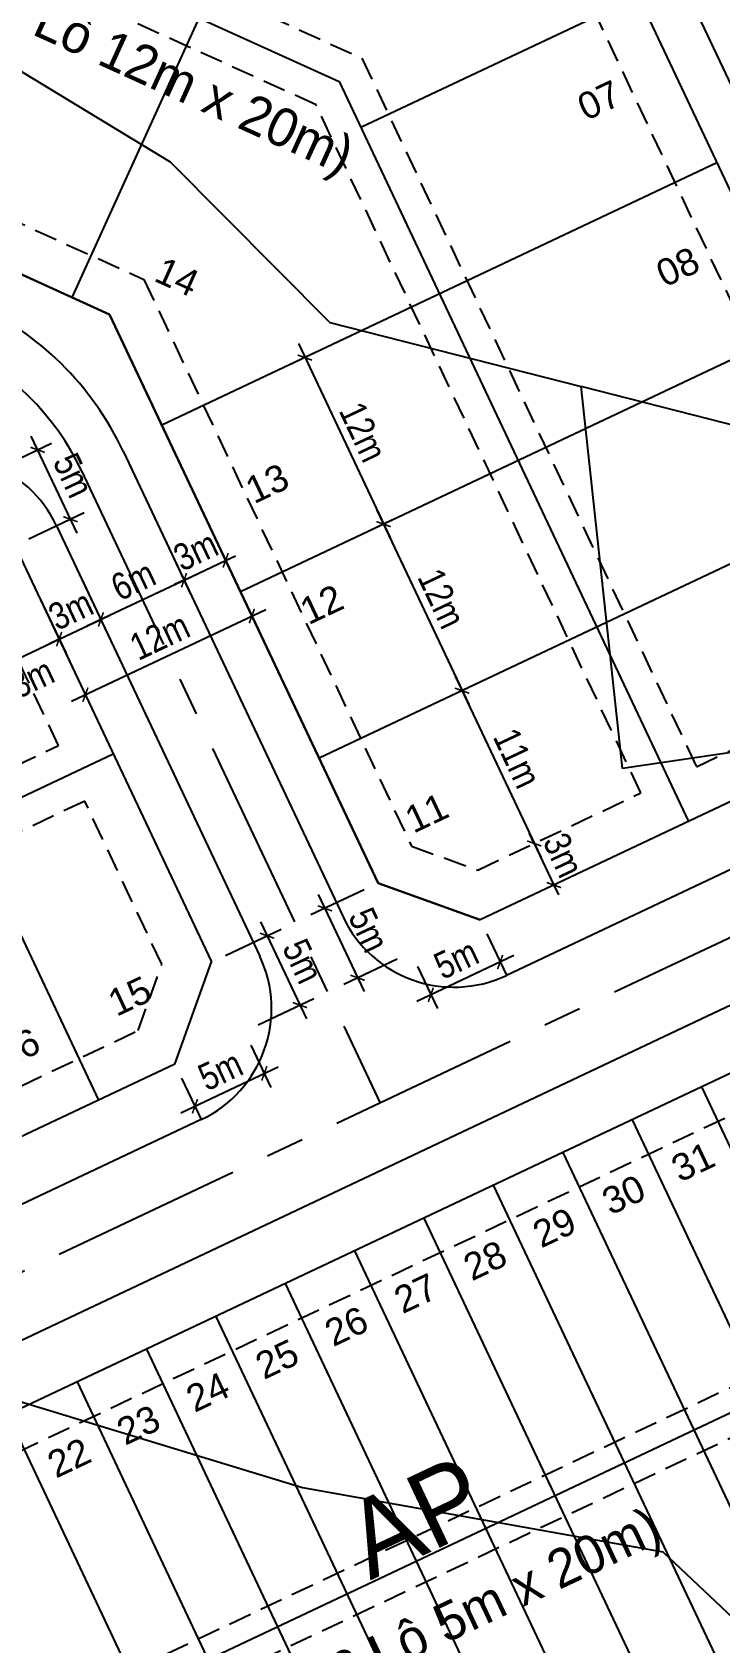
# Model space of a CAD drawing. Extents: x 597165 to 598689, y 1181586 to 1183364.
# Drawn here: x 597478.6 to 597523.4, y 1182711.4 to 1182816.4 of the extents above; entities that cross this region are included whole.
import ezdxf
from ezdxf.enums import TextEntityAlignment as Align

# ---------------------------------------------------------------- set-up
doc = ezdxf.new("R2010")
doc.units = 0
doc.header["$MEASUREMENT"] = 0
doc.linetypes.add('CENTER', pattern=[2, 1.25, -0.25, 0.25, -0.25])
doc.linetypes.add('DASHED', pattern=[0.75, 0.5, -0.25])
doc.layers.get('0').update_dxf_attribs({"linetype": 'CONTINUOUS'})
doc.layers.get('DEFPOINTS').update_dxf_attribs({"color": 8, "linetype": 'CONTINUOUS'})
for name, color, linetype in [('CGXD', 3, 'CONTINUOUS'), ('DIM-T', 7, 'CONTINUOUS'), ('DTEXT', 7, 'CONTINUOUS'), ('DTEXT-TENLO', 4, 'CONTINUOUS'), ('HA-CAY-XANH-KO', 3, 'CONTINUOUS'), ('NEN-HT', 8, 'CONTINUOUS'), ('NET-LENGOAI', 4, 'CONTINUOUS'), ('NET-LETRONG', 5, 'CONTINUOUS'), ('NET-PLO', 2, 'CONTINUOUS'), ('NET-TIM', 2, 'CENTER'), ('TEXT-SOLO', 7, 'CONTINUOUS')]:
    doc.layers.add(name, color=color, linetype=linetype)
doc.styles.add('AVO', font='VHELVEN.TTF')
doc.styles.add('VHEL-B', font='VHELVEB.TTF')
doc.styles.add('VHEL-C-R', font='VHELVCN.TTF')
doc.styles.add('VTIMES-R', font='VAPTIMN.TTF')
doc.dimstyles.new('TL1000', dxfattribs={"dimscale": 0, "dimtxt": 2, "dimasz": 0.7, "dimexe": 1, "dimexo": 1, "dimgap": 0.5, "dimtad": 1, "dimdec": 1, "dimzin": 12, "dimtxsty": 'VHEL-C-R', "dimblk1": 'ARCHTICK', "dimblk2": 'ARCHTICK', "dimsah": 1, "dimcen": -0.09, "dimdle": 1, "dimclrd": 256, "dimclre": 256, "dimclrt": 256, "dimazin": 3, "dimtfac": 0.005, "dimtdec": 1, "dimtix": 1, "dimtmove": 0, "dimatfit": 3, "dimtolj": 1, "dimtzin": 0})

# ---------------------------------------------------------------- blocks, each defined once
blk = doc.blocks.new('_ARCHTICK')
at = {"color": 0, "linetype": 'BYBLOCK', "const_width": 0.15}
blk.add_lwpolyline([(-0.5, -0.5), (0.5, 0.5)], dxfattribs=at)
blk = doc.blocks.new('*D922')
at = {"linetype": 'BYBLOCK'}
blk.add_line((597476.71, 1182775.11), (597481.23, 1182777.25), dxfattribs=at)
at = {"layer": 'DEFPOINTS', "color": 0, "linetype": 'BYBLOCK'}
for p in [(597480.32, 1182776.82), (597480.32, 1182776.82), (597477.61, 1182775.54)]:
    blk.add_point(p, dxfattribs=at)
at = {"linetype": 'BYBLOCK', "xscale": 0.7, "yscale": 0.7, "zscale": 0.7}
for p, rotation in [((597480.32, 1182776.82), 25.28251725439049), ((597477.61, 1182775.54), 205.2825172543905)]:
    blk.add_blockref('_ARCHTICK', p, dxfattribs=dict(at, rotation=rotation))
at = {"linetype": 'BYBLOCK', "insert": (597478.55, 1182774.28), "char_height": 1.75, "attachment_point": 5, "rotation": 25.2825, "style": 'VHEL-C-R'}
blk.add_mtext('\\A1;3m', dxfattribs=at)
blk = doc.blocks.new('*D756')
at = {"linetype": 'BYBLOCK'}
for p, q in [((597481.75, 1182780.81), (597483.46, 1182777.2)), ((597479.04, 1182779.53), (597480.75, 1182775.92)), ((597483.04, 1182778.1), (597483.67, 1182778.4)), ((597480.32, 1182776.82), (597483.04, 1182778.1)), ((597480.32, 1182776.82), (597479.69, 1182776.52))]:
    blk.add_line(p, q, dxfattribs=at)
at = {"layer": 'DEFPOINTS', "color": 0, "linetype": 'BYBLOCK'}
for p in [(597481.33, 1182781.72), (597478.62, 1182780.44), (597483.04, 1182778.1)]:
    blk.add_point(p, dxfattribs=at)
at = {"linetype": 'BYBLOCK', "xscale": 0.7, "yscale": 0.7, "zscale": 0.7}
for p, rotation in [((597483.04, 1182778.1), 205.2825172552139), ((597480.32, 1182776.82), 25.28251725521394)]:
    blk.add_blockref('_ARCHTICK', p, dxfattribs=dict(at, rotation=rotation))
at = {"linetype": 'BYBLOCK', "insert": (597481.08, 1182778.72), "char_height": 1.75, "attachment_point": 5, "rotation": 25.2825, "style": 'VHEL-C-R'}
blk.add_mtext('\\A1;3m', dxfattribs=at)
blk = doc.blocks.new('*D755')
at = {"linetype": 'BYBLOCK'}
for p, q in [((597487.18, 1182783.38), (597488.89, 1182779.76)), ((597482.13, 1182777.68), (597489.37, 1182781.09))]:
    blk.add_line(p, q, dxfattribs=at)
at = {"layer": 'DEFPOINTS', "color": 0, "linetype": 'BYBLOCK'}
for p in [(597486.75, 1182784.28), (597481.33, 1182781.72), (597488.46, 1182780.66)]:
    blk.add_point(p, dxfattribs=at)
at = {"linetype": 'BYBLOCK', "xscale": 0.7, "yscale": 0.7, "zscale": 0.7}
for p, rotation in [((597488.46, 1182780.66), 25.28251725521393), ((597483.04, 1182778.1), 205.2825172552139)]:
    blk.add_blockref('_ARCHTICK', p, dxfattribs=dict(at, rotation=rotation))
at = {"linetype": 'BYBLOCK', "insert": (597485.15, 1182780.64), "char_height": 1.75, "attachment_point": 5, "rotation": 25.2825, "style": 'VHEL-C-R'}
blk.add_mtext('\\A1;6m', dxfattribs=at)
blk = doc.blocks.new('*D754')
at = {"linetype": 'BYBLOCK'}
for p, q in [((597489.89, 1182784.66), (597491.6, 1182781.04)), ((597488.46, 1182780.66), (597491.17, 1182781.95)), ((597491.17, 1182781.95), (597491.81, 1182782.25)), ((597488.46, 1182780.66), (597487.83, 1182780.37))]:
    blk.add_line(p, q, dxfattribs=at)
at = {"layer": 'DEFPOINTS', "color": 0, "linetype": 'BYBLOCK'}
for p in [(597489.47, 1182785.56), (597486.75, 1182784.28), (597491.17, 1182781.95)]:
    blk.add_point(p, dxfattribs=at)
at = {"linetype": 'BYBLOCK', "xscale": 0.7, "yscale": 0.7, "zscale": 0.7}
for p, rotation in [((597491.17, 1182781.95), 205.2825172552139), ((597488.46, 1182780.66), 25.28251725521394)]:
    blk.add_blockref('_ARCHTICK', p, dxfattribs=dict(at, rotation=rotation))
at = {"linetype": 'BYBLOCK', "insert": (597489.22, 1182782.57), "char_height": 1.75, "attachment_point": 5, "rotation": 25.2825, "style": 'VHEL-C-R'}
blk.add_mtext('\\A1;3m', dxfattribs=at)
blk = doc.blocks.new('*D753')
at = {"linetype": 'BYBLOCK'}
for p, q in [((597489.89, 1182784.66), (597493.31, 1182777.43)), ((597479.04, 1182779.53), (597482.46, 1182772.3)), ((597481.13, 1182772.78), (597493.79, 1182778.76))]:
    blk.add_line(p, q, dxfattribs=at)
at = {"layer": 'DEFPOINTS', "color": 0, "linetype": 'BYBLOCK'}
for p in [(597489.47, 1182785.56), (597478.62, 1182780.44), (597492.88, 1182778.33)]:
    blk.add_point(p, dxfattribs=at)
at = {"linetype": 'BYBLOCK', "xscale": 0.7, "yscale": 0.7, "zscale": 0.7}
for p, rotation in [((597492.88, 1182778.33), 25.28251725261747), ((597482.03, 1182773.2), 205.2825172526174)]:
    blk.add_blockref('_ARCHTICK', p, dxfattribs=dict(at, rotation=rotation))
at = {"linetype": 'BYBLOCK', "insert": (597486.87, 1182777.01), "char_height": 1.75, "attachment_point": 5, "rotation": 25.2825, "style": 'VHEL-C-R'}
blk.add_mtext('\\A1;12m', dxfattribs=at)
blk = doc.blocks.new('*D600')
at = {"linetype": 'BYBLOCK'}
for p, q in [((597481.49, 1182783.73), (597478.5, 1182790.05)), ((597476.21, 1182787.87), (597479.83, 1182789.58)), ((597478.35, 1182783.35), (597481.96, 1182785.06))]:
    blk.add_line(p, q, dxfattribs=at)
at = {"layer": 'DEFPOINTS', "color": 0, "linetype": 'BYBLOCK'}
for p in [(597478.92, 1182789.15), (597475.31, 1182787.44), (597477.44, 1182782.92)]:
    blk.add_point(p, dxfattribs=at)
at = {"linetype": 'BYBLOCK', "xscale": 0.7, "yscale": 0.7, "zscale": 0.7}
for p, rotation in [((597478.92, 1182789.15), 115.2825172515507), ((597481.06, 1182784.63), 295.2825172515507)]:
    blk.add_blockref('_ARCHTICK', p, dxfattribs=dict(at, rotation=rotation))
at = {"linetype": 'BYBLOCK', "insert": (597481.25, 1182787.49), "char_height": 1.75, "attachment_point": 5, "rotation": 295.2825, "style": 'VHEL-C-R'}
blk.add_mtext('\\A1;5m', dxfattribs=at)
blk = doc.blocks.new('*D599')
at = {"linetype": 'BYBLOCK'}
for p, q in [((597492.82, 1182750.37), (597494.11, 1182747.62)), ((597488.26, 1182745.96), (597494.59, 1182748.95)), ((597488.3, 1182748.23), (597489.59, 1182745.49))]:
    blk.add_line(p, q, dxfattribs=at)
at = {"layer": 'DEFPOINTS', "color": 0, "linetype": 'BYBLOCK'}
for p in [(597492.39, 1182751.27), (597487.87, 1182749.14), (597493.69, 1182748.53)]:
    blk.add_point(p, dxfattribs=at)
at = {"linetype": 'BYBLOCK', "xscale": 0.7, "yscale": 0.7, "zscale": 0.7}
for p, rotation in [((597493.69, 1182748.53), 25.28251725275693), ((597489.17, 1182746.39), 205.282517252757)]:
    blk.add_blockref('_ARCHTICK', p, dxfattribs=dict(at, rotation=rotation))
at = {"linetype": 'BYBLOCK', "insert": (597490.83, 1182748.72), "char_height": 1.75, "attachment_point": 5, "rotation": 25.2825, "style": 'VHEL-C-R'}
blk.add_mtext('\\A1;5m', dxfattribs=at)
blk = doc.blocks.new('*D598')
at = {"linetype": 'BYBLOCK'}
for p, q in [((597493.44, 1182758.41), (597496.43, 1182752.08)), ((597491.16, 1182756.22), (597494.78, 1182757.93)), ((597493.29, 1182751.7), (597496.91, 1182753.41))]:
    blk.add_line(p, q, dxfattribs=at)
at = {"layer": 'DEFPOINTS', "color": 0, "linetype": 'BYBLOCK'}
for p in [(597490.25, 1182755.79), (597496.01, 1182752.98), (597492.39, 1182751.27)]:
    blk.add_point(p, dxfattribs=at)
at = {"linetype": 'BYBLOCK', "xscale": 0.7, "yscale": 0.7, "zscale": 0.7}
for p, rotation in [((597493.87, 1182757.5), 115.2825172527569), ((597496.01, 1182752.98), 295.2825172527569)]:
    blk.add_blockref('_ARCHTICK', p, dxfattribs=dict(at, rotation=rotation))
at = {"linetype": 'BYBLOCK', "insert": (597496.2, 1182755.84), "char_height": 1.75, "attachment_point": 5, "rotation": 295.2825, "style": 'VHEL-C-R'}
blk.add_mtext('\\A1;5m', dxfattribs=at)
blk = doc.blocks.new('*D597')
at = {"linetype": 'BYBLOCK'}
for p, q in [((597508.19, 1182757.63), (597509.49, 1182754.88)), ((597509.96, 1182756.21), (597503.63, 1182753.22)), ((597503.67, 1182755.49), (597504.97, 1182752.75))]:
    blk.add_line(p, q, dxfattribs=at)
at = {"layer": 'DEFPOINTS', "color": 0, "linetype": 'BYBLOCK'}
for p in [(597507.76, 1182758.53), (597503.24, 1182756.4), (597504.54, 1182753.65)]:
    blk.add_point(p, dxfattribs=at)
at = {"linetype": 'BYBLOCK', "xscale": 0.7, "yscale": 0.7, "zscale": 0.7}
for p, rotation in [((597509.06, 1182755.79), 25.28251724920499), ((597504.54, 1182753.65), 205.2825172492049)]:
    blk.add_blockref('_ARCHTICK', p, dxfattribs=dict(at, rotation=rotation))
at = {"linetype": 'BYBLOCK', "insert": (597506.2, 1182755.98), "char_height": 1.75, "attachment_point": 5, "rotation": 25.2825, "style": 'VHEL-C-R'}
blk.add_mtext('\\A1;5m', dxfattribs=at)
blk = doc.blocks.new('*D596')
at = {"linetype": 'BYBLOCK'}
for p, q in [((597500.2, 1182760.49), (597496.73, 1182758.85)), ((597497.21, 1182760.19), (597500.2, 1182753.86)), ((597502.34, 1182755.97), (597498.87, 1182754.33))]:
    blk.add_line(p, q, dxfattribs=at)
at = {"layer": 'DEFPOINTS', "color": 0, "linetype": 'BYBLOCK'}
for p in [(597501.11, 1182760.92), (597503.24, 1182756.4), (597499.77, 1182754.76)]:
    blk.add_point(p, dxfattribs=at)
at = {"linetype": 'BYBLOCK', "xscale": 0.7, "yscale": 0.7, "zscale": 0.7}
for p, rotation in [((597497.64, 1182759.28), 115.2825172551694), ((597499.77, 1182754.76), 295.2825172551695)]:
    blk.add_blockref('_ARCHTICK', p, dxfattribs=dict(at, rotation=rotation))
at = {"linetype": 'BYBLOCK', "insert": (597500.5, 1182757.87), "char_height": 1.75, "attachment_point": 5, "rotation": 295.2825, "style": 'VHEL-C-R'}
blk.add_mtext('\\A1;5m', dxfattribs=at)
blk = doc.blocks.new('*D34')
at = {"linetype": 'BYBLOCK'}
for p, q in [((597495.91, 1182796.07), (597501.89, 1182783.41)), ((597496.87, 1182795.42), (597495.43, 1182794.73)), ((597502, 1182784.57), (597500.55, 1182783.88))]:
    blk.add_line(p, q, dxfattribs=at)
at = {"layer": 'DEFPOINTS', "color": 0, "linetype": 'BYBLOCK'}
for p in [(597497.78, 1182795.84), (597502.9, 1182784.99), (597501.46, 1182784.31)]:
    blk.add_point(p, dxfattribs=at)
at = {"linetype": 'BYBLOCK', "xscale": 0.7, "yscale": 0.7, "zscale": 0.7}
for p, rotation in [((597496.33, 1182795.16), 115.2825172526453), ((597501.46, 1182784.31), 295.2825172526452)]:
    blk.add_blockref('_ARCHTICK', p, dxfattribs=dict(at, rotation=rotation))
at = {"linetype": 'BYBLOCK', "insert": (597500.14, 1182790.32), "char_height": 1.75, "attachment_point": 5, "rotation": 295.2825, "style": 'VHEL-C-R'}
blk.add_mtext('\\A1;12m', dxfattribs=at)
blk = doc.blocks.new('*D33')
at = {"linetype": 'BYBLOCK'}
blk.add_line((597501.03, 1182785.22), (597507.01, 1182772.56), dxfattribs=at)
at = {"layer": 'DEFPOINTS', "color": 0, "linetype": 'BYBLOCK'}
for p in [(597501.46, 1182784.31), (597506.58, 1182773.46), (597506.58, 1182773.46)]:
    blk.add_point(p, dxfattribs=at)
at = {"linetype": 'BYBLOCK', "xscale": 0.7, "yscale": 0.7, "zscale": 0.7}
for p, rotation in [((597501.46, 1182784.31), 115.2825172521204), ((597506.58, 1182773.46), 295.2825172521204)]:
    blk.add_blockref('_ARCHTICK', p, dxfattribs=dict(at, rotation=rotation))
at = {"linetype": 'BYBLOCK', "insert": (597505.26, 1182779.47), "char_height": 1.75, "attachment_point": 5, "rotation": 295.2825, "style": 'VHEL-C-R'}
blk.add_mtext('\\A1;12m', dxfattribs=at)
blk = doc.blocks.new('*D32')
at = {"linetype": 'BYBLOCK'}
blk.add_line((597506.16, 1182774.36), (597511.71, 1182762.61), dxfattribs=at)
at = {"layer": 'DEFPOINTS', "color": 0, "linetype": 'BYBLOCK'}
for p in [(597506.58, 1182773.46), (597511.28, 1182763.51), (597511.28, 1182763.51)]:
    blk.add_point(p, dxfattribs=at)
at = {"linetype": 'BYBLOCK', "xscale": 0.7, "yscale": 0.7, "zscale": 0.7}
for p, rotation in [((597506.58, 1182773.46), 115.2825172521204), ((597511.28, 1182763.51), 295.2825172521204)]:
    blk.add_blockref('_ARCHTICK', p, dxfattribs=dict(at, rotation=rotation))
at = {"linetype": 'BYBLOCK', "insert": (597510.18, 1182769.07), "char_height": 1.75, "attachment_point": 5, "rotation": 295.2825, "style": 'VHEL-C-R'}
blk.add_mtext('\\A1;11m', dxfattribs=at)
blk = doc.blocks.new('*D31')
at = {"linetype": 'BYBLOCK'}
for p, q in [((597511.28, 1182763.51), (597510.98, 1182764.15)), ((597511.28, 1182763.51), (597512.56, 1182760.8)), ((597512.56, 1182760.8), (597512.86, 1182760.17))]:
    blk.add_line(p, q, dxfattribs=at)
at = {"layer": 'DEFPOINTS', "color": 0, "linetype": 'BYBLOCK'}
for p in [(597511.28, 1182763.51), (597512.56, 1182760.8), (597512.56, 1182760.8)]:
    blk.add_point(p, dxfattribs=at)
at = {"linetype": 'BYBLOCK', "xscale": 0.7, "yscale": 0.7, "zscale": 0.7}
for p, rotation in [((597511.28, 1182763.51), 295.2825172521204), ((597512.56, 1182760.8), 115.2825172521204)]:
    blk.add_blockref('_ARCHTICK', p, dxfattribs=dict(at, rotation=rotation))
at = {"linetype": 'BYBLOCK', "insert": (597513.18, 1182762.75), "char_height": 1.75, "attachment_point": 5, "rotation": 295.2825, "style": 'VHEL-C-R'}
blk.add_mtext('\\A1;3m', dxfattribs=at)

msp = doc.modelspace()

# ---------------------------------------------------------------- hatches: boundary and pattern name
at = {"layer": 'HA-CAY-XANH-KO'}
h = msp.add_hatch(dxfattribs=at)
h.set_pattern_fill('AR-SAND', color=256, scale=2, angle=359.765823, style=0)
h.set_pattern_definition([(37.26582263, (0, 0), (-0.11023521, 3.854130278), [0, -3.04, 0, -3.4, 0, -3.25]), (7.26582263, (0, 0), (3.562592942, 5.629778284), [0, -1.64, 0, -2.74, 0, -1.05]), (327.26582263, (-2.46, 0.01), (6.228277961, -0.014137947), [0, -1, 0, -3.6, 0, -4.7]), (317.26582263, (-2.46, 0.01), (6.019377384, 1.73076346), [0, -0.5, 0, -2.36, 0, -2.7])])
h.paths.add_polyline_path([(597653.6476, 1182725.6934, 0.42078511), (597655.5169, 1182731.0991, -0.00559617), (597655.5561, 1182731.0186), (597650.4311, 1182741.8691, 0.41421356), (597645.1059, 1182743.7776), (597443.964, 1182648.7734), (597439.3977, 1182646.6166, 0.41421356), (597437.4892, 1182641.2914), (597442.6142, 1182630.4409, 0.41421356), (597447.9394, 1182628.5323), (597452.5056, 1182630.6891)])

# ---------------------------------------------------------------- linework, layer by layer
at = {"layer": 'CGXD', "linetype": 'DASHED', "ltscale": 3}
msp.add_lwpolyline([(597445.7225, 1182855.8362), (597441.4286, 1182854.2262), (597436.5627, 1182843.523), (597500.0534, 1182814.6588), (597521.8521, 1182768.5069), (597532.4833, 1182773.5283), (597534.0304, 1182777.8452), (597515.0259, 1182818.0814, 0.17754181), (597503.2574, 1182829.6796)], format="xyb", close=True, dxfattribs=at)
for points in [[(597497.0629, 1182811.6244), (597434.9072, 1182839.8817), (597430.0413, 1182829.1785), (597431.6512, 1182824.8846), (597485.8485, 1182800.2454), (597503.2872, 1182763.3244), (597507.6041, 1182761.7772), (597518.2353, 1182766.7986)], [(597615.9793, 1182771.4929), (597609.1459, 1182785.9603), (597384.0291, 1182679.6321), (597382.3421, 1182674.9253), (597387.6655, 1182663.6547)], [(597480.2817, 1182769.8849), (597475.2603, 1182780.5161), (597470.9434, 1182782.0632), (597370.4752, 1182734.6096), (597367.5669, 1182716.647)], [(597636.7207, 1182760.2769), (597638.4076, 1182764.9837), (597633.0842, 1182776.2542), (597388.9467, 1182660.9421), (597394.2701, 1182649.6716), (597398.9769, 1182647.9846)], [(597485.4642, 1182751.32), (597487.0114, 1182755.6369), (597481.99, 1182766.2681), (597366.7914, 1182711.8569), (597363.883, 1182693.8942)]]:
    msp.add_lwpolyline(points, close=True, dxfattribs=at)
at = {"layer": 'NEN-HT', "linetype": 'CONTINUOUS'}
for p, q in [((597458.78, 1182825.34), (597487.55, 1182807.92)), ((597487.55, 1182807.92), (597497.96, 1182797.45)), ((597497.96, 1182797.45), (597514.33, 1182793.28)), ((597517.03, 1182768.39), (597514.33, 1182793.28)), ((597537.54, 1182787.36), (597514.33, 1182793.28)), ((597537.31, 1182771.36), (597517.03, 1182768.39)), ((597475.13, 1182727.96), (597496.17, 1182721.56)), ((597496.17, 1182721.56), (597519.66, 1182717.37)), ((597519.66, 1182717.37), (597539.04, 1182699.07))]:
    msp.add_line(p, q, dxfattribs=at)
at = {"layer": 'NET-LENGOAI', "ltscale": 20}
for p, q in [((597520.4512, 1182820.6439), (597540.4135, 1182778.3798)), ((597620.3852, 1182798.4575), (597379.4125, 1182684.6401)), ((597484.4945, 1182789.0633), (597498.8197, 1182758.7341)), ((597480.1549, 1182784.2022), (597493.3944, 1182756.1716)), ((597536.5965, 1182767.7295), (597509.4701, 1182754.917)), ((597489.5774, 1182745.5212), (597375.9958, 1182691.8738))]:
    msp.add_line(p, q, dxfattribs=at)
for centre, radius, start, end in [((597466.4102, 1182780.5217), 20, 25.282517, 65.552484), ((597472.9212, 1182780.7855), 8, 25.282517, 115.282517), ((597506.0534, 1182762.1507), 8, 205.282517, 295.282517), ((597486.1607, 1182752.7549), 8, 295.282517, 25.282517)]:
    msp.add_arc(centre, radius, start, end, dxfattribs=at)
at = {"layer": 'NET-LETRONG'}
for p, q in [((597429.2784, 1182822.6678), (597483.6056, 1182797.9696)), ((597483.6056, 1182797.9696), (597429.2784, 1182822.6678)), ((597501.1053, 1182760.9195), (597483.6056, 1182797.9696)), ((597534.8881, 1182771.3463), (597507.7618, 1182758.5339)), ((597501.1053, 1182760.9195), (597507.7618, 1182758.5339)), ((597507.7618, 1182758.5339), (597501.1053, 1182760.9195)), ((597544.7833, 1182758.3251), (597454.362, 1182715.6169)), ((597487.8691, 1182749.1381), (597363.3014, 1182690.3017))]:
    msp.add_line(p, q, dxfattribs=at)
at = {"layer": 'NET-LETRONG', "ltscale": 20}
for p, q in [((597517.7385, 1182819.3626), (597537.2738, 1182778.0028)), ((597483.6056, 1182797.9696), (597501.1053, 1182760.9195)), ((597477.4423, 1182782.9209), (597490.2547, 1182755.7945)), ((597487.8691, 1182749.1381), (597490.2547, 1182755.7945))]:
    msp.add_line(p, q, dxfattribs=at)
at = {"layer": 'NET-PLO'}
for p, q in [((597433.0039, 1182842.9439), (597498.5582, 1182813.1416)), ((597481.1679, 1182799.0778), (597497.7222, 1182835.4915)), ((597518.0551, 1182818.6924), (597499.9708, 1182810.1507)), ((597498.5582, 1182813.1416), (597521.3249, 1182764.9401)), ((597523.1801, 1182807.8418), (597487.0116, 1182790.7586)), ((597528.3051, 1182796.9913), (597492.1366, 1182779.908)), ((597533.4301, 1182786.1407), (597497.2615, 1182769.0574)), ((597465.8126, 1182782.9576), (597482.8959, 1182746.7891)), ((597634.7041, 1182778.6783), (597386.0456, 1182661.2307)), ((597367.1791, 1182714.2519), (597483.8485, 1182769.3577)), ((597522.178, 1182747.6481), (597539.2613, 1182711.4796)), ((597517.6569, 1182745.5127), (597534.7402, 1182709.3442)), ((597513.1359, 1182743.3773), (597530.2192, 1182707.2087)), ((597508.6148, 1182741.2419), (597525.6981, 1182705.0733)), ((597504.0938, 1182739.1064), (597521.177, 1182702.9379)), ((597499.5727, 1182736.971), (597516.656, 1182700.8025)), ((597495.0516, 1182734.8356), (597512.1349, 1182698.6671)), ((597490.5306, 1182732.7002), (597507.6138, 1182696.5317)), ((597486.0095, 1182730.5648), (597503.0928, 1182694.3963)), ((597481.4884, 1182728.4294), (597498.5717, 1182692.2609)), ((597476.9674, 1182726.294), (597494.0506, 1182690.1255))]:
    msp.add_line(p, q, dxfattribs=at)
at = {"layer": 'NET-TIM', "ltscale": 10}
for p, q in [((597636.309, 1182810.4024), (597377.7041, 1182688.257)), ((597481.7818, 1182787.7821), (597501.2321, 1182746.6023))]:
    msp.add_line(p, q, dxfattribs=at)
msp.add_arc((597466.4102, 1182780.5217), 17, 25.282517, 65.552484, dxfattribs=at)

# ---------------------------------------------------------------- texts
at = {"layer": 'DTEXT', "style": 'VHEL-B'}
msp.add_text('H  AØ  N  H           L  A  N  G               T  U  Y  EÁ  N         Ñ  I  EÄ  N       1  1  0   K V', height=3, rotation=25.282517, dxfattribs=at).set_placement((597482.8314, 1182649.2563))
at = {"layer": 'DTEXT-TENLO', "style": 'VTIMES-R'}
for s, height, rotation, p in [('( 19 Loâ 12m x 20m)', 2.5, 335.552484, (597485.5682, 1182813.028)), ('AP', 5, 25.282517, (597504.6173, 1182717.3935)), ('( 106 Loâ 5m x 20m)', 2.5, 25.282517, (597506.6759, 1182711.9372))]:
    msp.add_text(s, height=height, rotation=rotation, dxfattribs=at).set_placement(p, align=Align.CENTER)
at = {"layer": 'TEXT-SOLO', "color": 3, "style": 'AVO'}
for s, rotation, p in [('07', 25.282517, (597515.8786, 1182811.1372)), ('08', 25.282517, (597521.0035, 1182800.2866)), ('14', 335.786661, (597487.6564, 1182799.6285)), ('13', 25.282517, (597494.2437, 1182786.1775)), ('12', 25.282517, (597497.7934, 1182778.2941)), ('11', 25.282517, (597504.6366, 1182764.7182)), ('15', 25.282517, (597485.2864, 1182752.7822)), ('16', 25.282517, (597478.0337, 1182749.4059)), ('31', 25.282517, (597521.9969, 1182741.9851)), ('30', 25.282517, (597517.4789, 1182739.8431)), ('29', 25.282517, (597512.961, 1182737.701)), ('28', 25.282517, (597508.4431, 1182735.5589)), ('27', 25.282517, (597503.9252, 1182733.4169)), ('26', 25.282517, (597499.4073, 1182731.2748)), ('25', 25.282517, (597494.8894, 1182729.1327)), ('24', 25.282517, (597490.3715, 1182726.9907)), ('23', 25.282517, (597485.8535, 1182724.8486)), ('22', 25.282517, (597481.3356, 1182722.7065))]:
    msp.add_text(s, height=1.75, rotation=rotation, dxfattribs=at).set_placement(p, align=Align.CENTER)

# ---------------------------------------------------------------- dimensions: what is measured, and where the dimension line sits
at = {"layer": 'DIM-T'}
for p1, p2, distance, picture, middle in [((597497.7756, 1182795.8427), (597502.9006, 1182784.9921), -1.5948, '*D34', (597500.1393, 1182790.3235)), ((597477.4423, 1182782.9209), (597475.3069, 1182787.442), -4, '*D600', (597481.2516, 1182787.485)), ((597478.615, 1182780.438), (597489.4656, 1182785.5629), -8, '*D753', (597486.8697, 1182777.01)), ((597478.615, 1182780.438), (597481.3277, 1182781.7192), -4, '*D756', (597481.0845, 1182778.7219)), ((597490.2547, 1182755.7945), (597492.3901, 1182751.2735), 4, '*D598', (597496.1995, 1182755.8376)), ((597507.7618, 1182758.5339), (597503.2407, 1182756.3985), 3.0387, '*D597', (597506.2038, 1182755.9787)), ((597487.8691, 1182749.1381), (597492.3901, 1182751.2735), -3.0387, '*D599', (597490.8322, 1182748.7183))]:
    dim = msp.add_aligned_dim(p1=p1, p2=p2, distance=distance, dimstyle='TL1000', override={"dimscale": 1, "dimtxt": 1.75, "dimpost": 'm'}, dxfattribs=at)
    dim.commit()
    dim.dimension.update_dxf_attribs({"geometry": picture, "text_midpoint": middle})
for base, p1, p2, angle, override, picture, middle in [((597491.1739, 1182781.9461), (597486.7529, 1182784.2817), (597489.4656, 1182785.5629), 25.282517, {"dimscale": 1, "dimtxt": 1.75, "dimpost": 'm', "dimse1": 1}, '*D754', (597489.2224, 1182782.5656)), ((597506.5835, 1182773.4604), (597501.4585, 1182784.311), (597506.5835, 1182773.4604), 115.282517, {"dimscale": 1, "dimtxt": 1.75, "dimpost": 'm'}, '*D33', (597505.2643, 1182779.473)), ((597488.4613, 1182780.6648), (597481.3277, 1182781.7192), (597486.7529, 1182784.2817), 25.282517, {"dimscale": 1, "dimtxt": 1.75, "dimpost": 'm', "dimse1": 1}, '*D755', (597485.1534, 1182780.6438)), ((597511.2814, 1182763.5141), (597506.5835, 1182773.4604), (597511.2814, 1182763.5141), 115.282517, {"dimscale": 1, "dimtxt": 1.75, "dimpost": 'm'}, '*D32', (597510.1758, 1182769.0745)), ((597512.5627, 1182760.8015), (597511.2814, 1182763.5141), (597512.5627, 1182760.8015), 115.282517, {"dimscale": 1, "dimtxt": 1.75, "dimpost": 'm'}, '*D31', (597513.1822, 1182762.753))]:
    dim = msp.add_linear_dim(base=base, p1=p1, p2=p2, angle=angle, dimstyle='TL1000', override=override, dxfattribs=at)
    dim.commit()
    dim.dimension.update_dxf_attribs({"geometry": picture, "text_midpoint": middle})
at = {"layer": 'DIM-T', "color": 1}
dim = msp.add_linear_dim(base=(597480.3234, 1182776.8211), p1=(597477.6107, 1182775.5399), p2=(597480.3234, 1182776.8211), angle=205.282517, dimstyle='TL1000', override={"dimscale": 1, "dimtxt": 1.75, "dimdsep": 46, "dimpost": 'm'}, dxfattribs=at)
dim.commit()
dim.dimension.update_dxf_attribs({"geometry": '*D922', "text_midpoint": (597478.546, 1182774.2802), "dimtype": 160})
at = {"layer": 'DIM-T'}
dim = msp.add_linear_dim(base=(597499.7739, 1182754.761), p1=(597501.1053, 1182760.9195), p2=(597503.2407, 1182756.3985), angle=295.282517, dimstyle='TL1000', override={"dimscale": 1, "dimtxt": 1.75, "dimpost": 'm'}, dxfattribs=at)
dim.commit()
dim.dimension.update_dxf_attribs({"geometry": '*D596', "text_midpoint": (597500.4956, 1182757.8667), "dimtype": 161})

doc.saveas('drawing.dxf')
